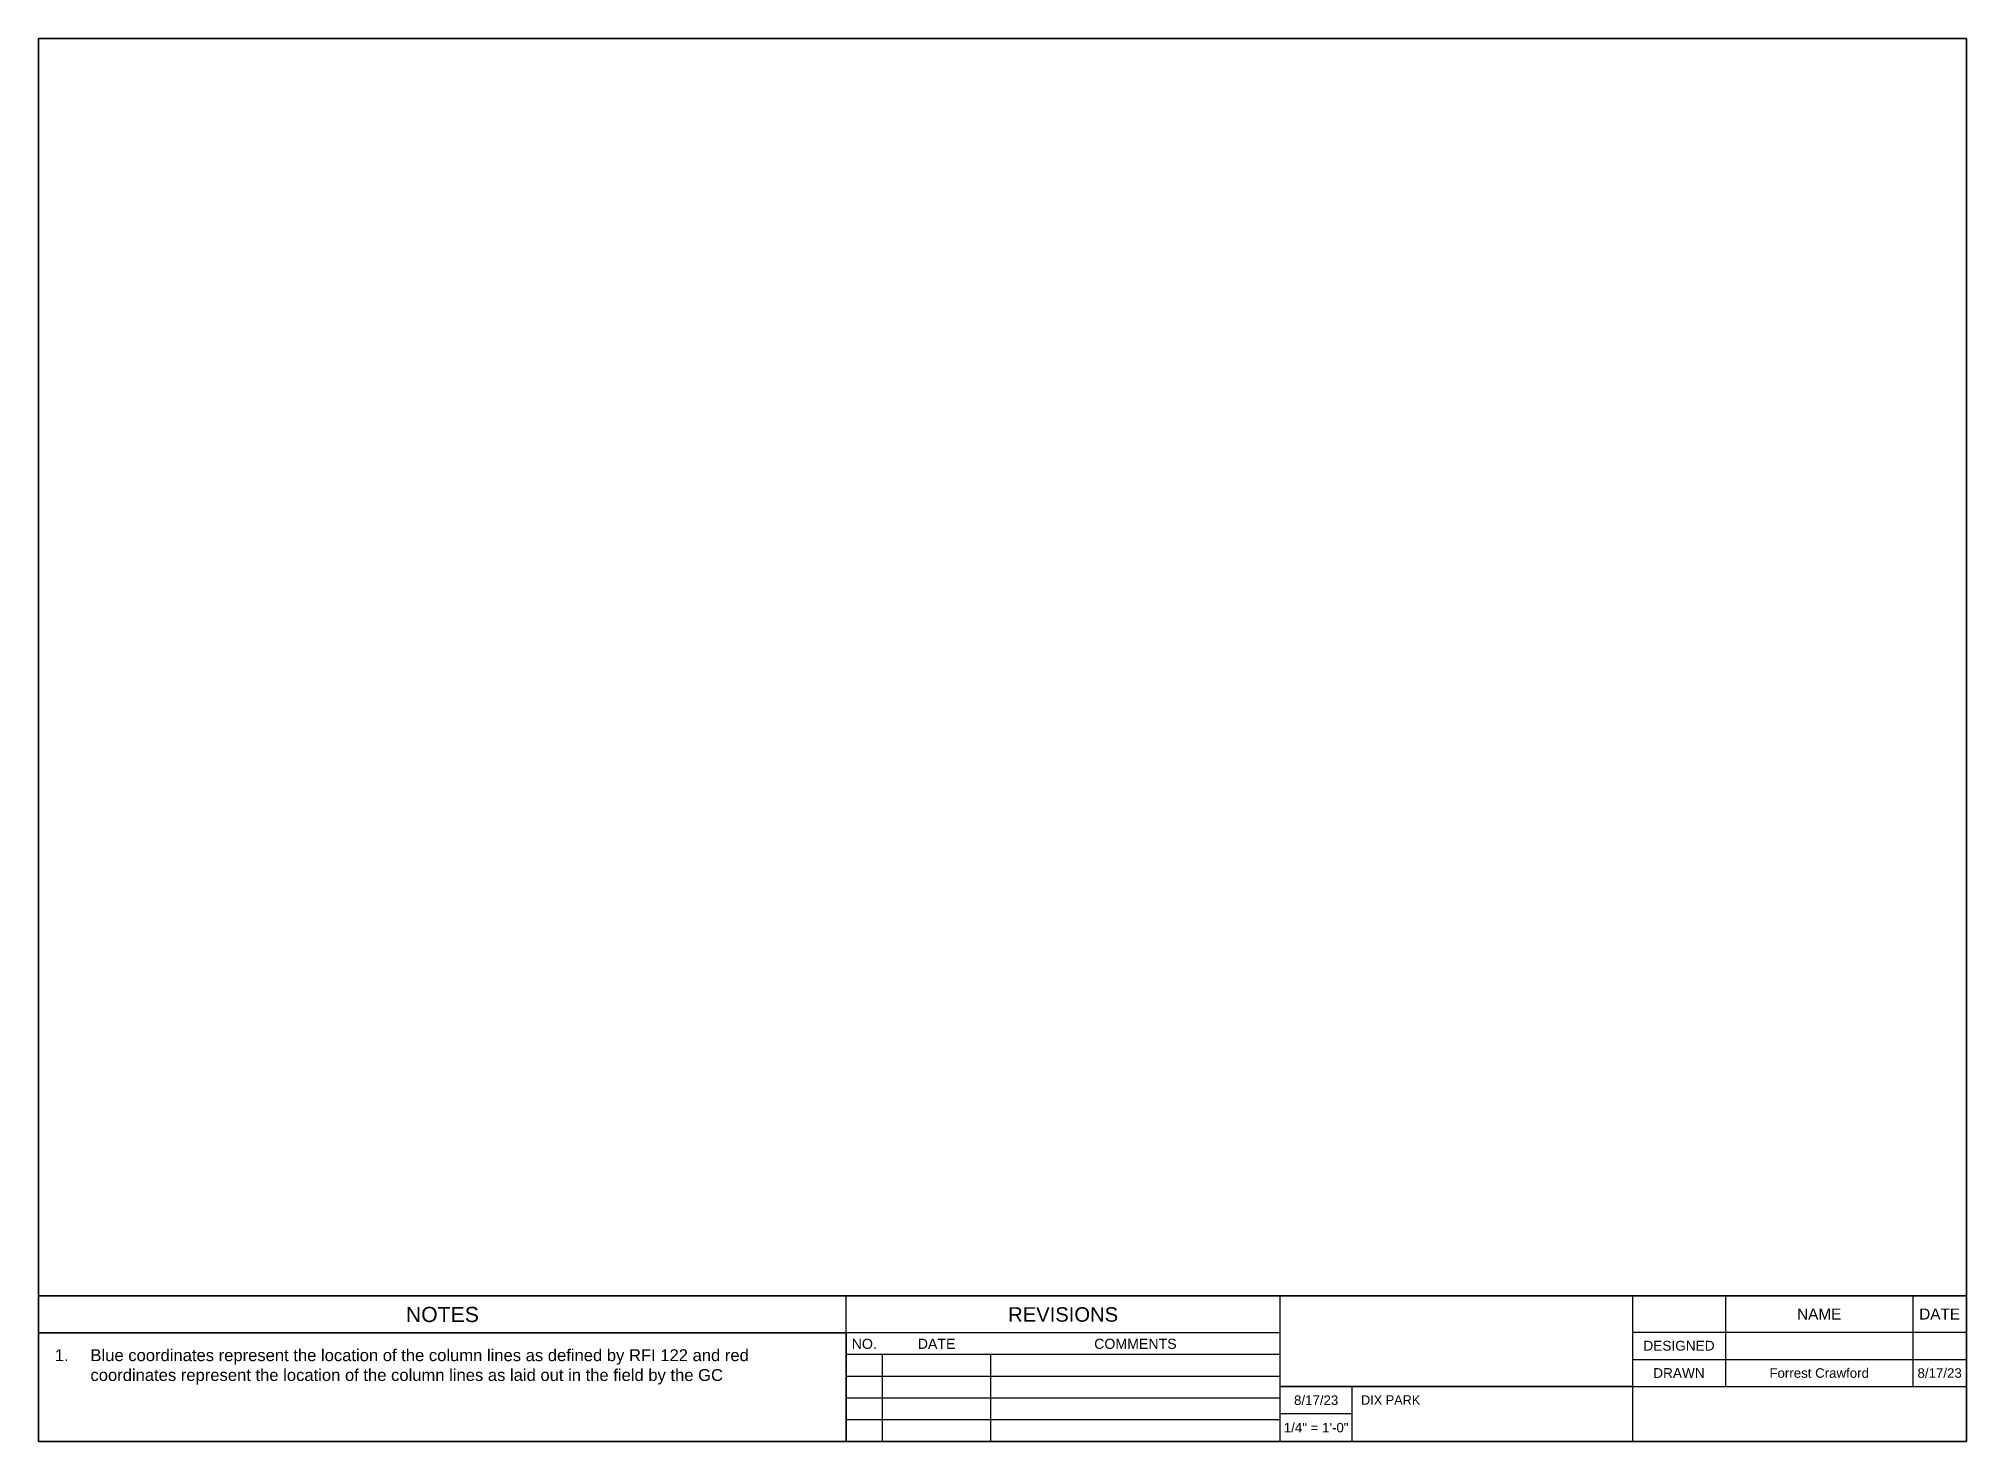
# Paper-space layout 'Restroom' of a CAD drawing. Header units: feet, sheet in inches. Extents: x -15 to 25.5, y -10.8 to 18.8.
import ezdxf
from ezdxf.enums import TextEntityAlignment as Align

# ---------------------------------------------------------------- set-up
doc = ezdxf.new("R2018")
doc.units = ezdxf.units.FT
doc.header["$LTSCALE"] = 0.7
doc.header["$MEASUREMENT"] = 0
doc.layers.get('0').update_dxf_attribs({"color": 250})
doc.layers.add('Viewport', color=250, linetype='Continuous')
doc.styles.get("Standard").update_dxf_attribs({"font": 'arial.ttf'})
doc.styles.add('Template', font='arial.ttf')
picture_1 = doc.add_image_def('image1.jpg', size_in_pixel=(758, 195))

# ---------------------------------------------------------------- blocks, each defined once
blk = doc.blocks.new('30x42title')
for p, q in [((-40.587, 3.063), (0, 3.063)), ((-40.587, 3.063), (-40.587, 0)), ((-23.584, 0), (-23.584, 3.063)), ((-14.451, 0), (-14.451, 3.063)), ((-7.03, 3.063), (-7.03, 0)), ((-5.074, 3.063), (-5.074, 1.153)), ((-1.127, 3.063), (-1.127, 1.153)), ((0, 3.063), (0, 0)), ((-14.451, 2.283), (-40.587, 2.283)), ((-7.03, 2.301), (0, 2.301)), ((-20.539, 0), (-20.539, 1.827)), ((-7.03, 1.728), (0, 1.728)), ((-14.451, 0.913), (-23.584, 0.913)), ((-14.451, 1.153), (0, 1.153)), ((-12.929, 0.012), (-12.929, 1.154)), ((-12.929, 0.583), (-14.451, 0.583)), ((-0.739, 0), (-14.451, 0))]:
    blk.add_line(p, q)
at = {"lineweight": -3}
for p, q in [((-14.451, 1.827), (-23.584, 1.827)), ((-22.823, 0), (-22.823, 1.827)), ((-14.451, 1.37), (-23.584, 1.37)), ((-14.451, 0.457), (-23.584, 0.457)), ((-14.451, 0), (-23.584, 0))]:
    blk.add_line(p, q, dxfattribs=at)
blk.add_lwpolyline([(0, 0), (-40.587, 0), (-40.587, 29.533), (0, 29.533)], close=True)
for s, height, p in [('NOTES', 0.3197, (-32.085, 2.673)), ('NAME', 0.2314, (-3.1, 2.682)), ('DATE', 0.2314, (-0.564, 2.682)), ('DESIGNED', 0.2055, (-6.052, 2.015)), ('DRAWN', 0.2055, (-6.052, 1.44))]:
    blk.add_text(s, height=height).set_placement(p, align=Align.MIDDLE_CENTER)
for s, height, p in [('REVISIONS', 0.3044, (-19.017, 2.673)), ('NO.', 0.2131, (-23.203, 2.055)), ('DATE', 0.2131, (-21.681, 2.055)), ('COMMENTS', 0.2131, (-17.495, 2.055))]:
    blk.add_text(s, height=height, dxfattribs=at).set_placement(p, align=Align.MIDDLE_CENTER)
at = {"lineweight": -3, "style": 'Template'}
for p in [(-23.203, 1.598), (-23.203, 1.142), (-23.203, 0.685), (-23.203, 0.228)]:
    blk.add_attdef('REVNUM', text='', height=0.2, dxfattribs=at).set_placement(p, align=Align.MIDDLE_CENTER)
at = {"lineweight": -2, "style": 'Template'}
for tag, p in [('DATE1', (-21.681, 1.598)), ('COM1', (-17.495, 1.598)), ('DATE2', (-21.681, 1.142)), ('COM2', (-17.495, 1.142)), ('DATE3', (-21.681, 0.685)), ('COM3', (-17.495, 0.685)), ('DATE4', (-21.681, 0.228)), ('COM4', (-17.495, 0.228))]:
    blk.add_attdef(tag, text='', height=0.2, dxfattribs=at).set_placement(p, align=Align.MIDDLE_CENTER)
at = {"style": 'Template'}
for tag, p in [('DRAWNBY', (-3.1, 1.44)), ('DATE_DRAWN', (-0.564, 1.44)), ('DATE', (-13.69, 0.868)), ('SCALE', (-13.69, 0.291))]:
    blk.add_attdef(tag, text='', height=0.2, dxfattribs=at).set_placement(p, align=Align.MIDDLE_CENTER)
for tag, p in [('TITLE', (-12.746, 0.971)), ('DRAWING', (-6.796, 1.001))]:
    blk.add_attdef(tag, text='', height=0.2, dxfattribs=at).set_placement(p, align=Align.TOP_LEFT)
image = blk.add_image(picture_1, insert=(-14.451, 1.153), size_in_units=(7.42, 1.909))
image.dxf.flags = 15

psp = doc.layouts.new('Restroom')

# ---------------------------------------------------------------- linework, layer by layer
psp.add_lwpolyline([(-15.046, -7.69), (-15.046, 18.78), (25.541, 18.78), (25.541, -7.69)], close=True)
at = {"layer": 'Viewport'}
for p, q in [((-15.046, -8.469), (1.957, -8.469)), ((1.957, -8.469), (1.957, -10.752))]:
    psp.add_line(p, q, dxfattribs=at)
psp.add_lwpolyline([(25.541, -10.752), (25.541, 18.78), (-15.046, 18.78), (-15.046, -10.752)], close=True, dxfattribs=at)

# ---------------------------------------------------------------- block references
ref = psp.add_blockref('30x42title', (25.541, -10.752), dxfattribs=at)
ref.add_attrib('DATE_DRAWN', '8/17/23', dxfattribs={"layer": '0', "height": 0.2, "style": 'Template'}).set_placement((24.977, -9.312), align=Align.MIDDLE_CENTER)
ref.add_attrib('DRAWNBY', 'Forrest Crawford', dxfattribs={"layer": '0', "height": 0.2, "style": 'Template'}).set_placement((22.441, -9.312), align=Align.MIDDLE_CENTER)
ref.add_attrib('DATE', '8/17/23', dxfattribs={"layer": '0', "height": 0.2, "style": 'Template'}).set_placement((11.851, -9.884), align=Align.MIDDLE_CENTER)
ref.add_attrib('SCALE', '1/4" = 1\'-0"', dxfattribs={"layer": '0', "height": 0.2, "style": 'Template'}).set_placement((11.851, -10.461), align=Align.MIDDLE_CENTER)
lines = psp.add_mtext('DIX PARK ', dxfattribs={"layer": '0', "insert": (12.795, -9.781), "char_height": 0.2, "attachment_point": 1, "style": 'Template'})
ref.add_attrib('TITLE', '', (12.795, -9.781)).embed_mtext(lines)

# ---------------------------------------------------------------- texts
at = {"insert": (-14.703, -8.812), "char_height": 0.25, "attachment_point": 1}
psp.add_mtext_dynamic_manual_height_columns('\\pxi-3,l3,t3;1.^IBlue coordinates represent the location of the column lines as defined by RFI 122 and red coordinates represent the location of the column lines as laid out in the field by the GC', width=16.31792, gutter_width=2.917, heights=[1.598], dxfattribs=at)

# ---------------------------------------------------------------- viewports
at = {"layer": '0', "view_target_point": (2102581.691057, 734217.003291), "view_twist_angle": 320.23302}
vp = psp.add_viewport(center=(5.248, 5.545), size=(40.587, 26.47004), view_center_point=(-4.117898, 6.684006), view_height=105.88027324, dxfattribs=at)
vp.dxf.flags = 0x10000  # cut along an outline
vp.dxf.clipping_boundary_handle = psp.add_lwpolyline([(-15.046, -7.69), (-15.046, 18.78), (25.541, 18.78), (25.541, -7.69)], format="xyb", close=True, dxfattribs={"invisible": 1}).dxf.handle

doc.saveas('drawing.dxf')
